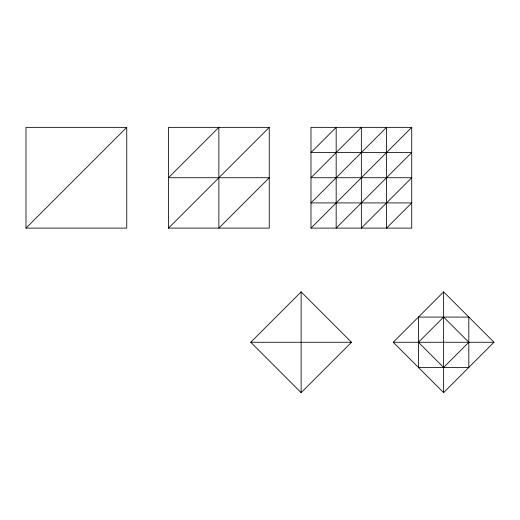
<?xml version="1.0" encoding="UTF-8"?>
<svg xmlns="http://www.w3.org/2000/svg" width="520" height="520" viewBox="0 0 520 520"><rect width="100%" height="100%" fill="white"/><g stroke="black" fill="none" stroke-linecap="round" stroke-linejoin="round"><path stroke-width="0.78" d="M26 228.111L126.757 127.355L26 127.355L26 228.111L126.757 228.111L126.757 127.355M168.487 228.111L269.243 127.355L269.243 228.111L168.487 228.111L168.487 127.355L269.243 127.355M310.98 228.111L411.736 127.355L310.98 127.355L310.98 228.111L411.736 228.111L411.736 127.355M250.757 342.264L301.132 291.889L351.513 342.264L301.132 392.646L250.757 342.264L351.513 342.264M393.244 342.264L443.625 291.889L494 342.264L443.625 392.646L393.244 342.264L494 342.264M443.625 291.889L443.625 392.646M301.132 291.889L301.132 392.646M218.868 127.355L168.487 177.736L269.243 177.736L218.868 228.111L218.868 127.355M336.167 127.355L310.98 152.542L411.736 152.542L336.167 228.111L336.167 127.355M361.354 127.355L310.98 177.736L411.736 177.736L361.354 228.111L361.354 127.355M386.542 127.355L310.98 202.924L411.736 202.924L386.542 228.111L386.542 127.355M443.625 317.077L418.431 342.264L443.625 367.458L468.812 342.264L443.625 317.077M468.812 317.077L418.431 317.077L418.431 367.458L468.812 367.458L468.812 317.077"/></g></svg>
